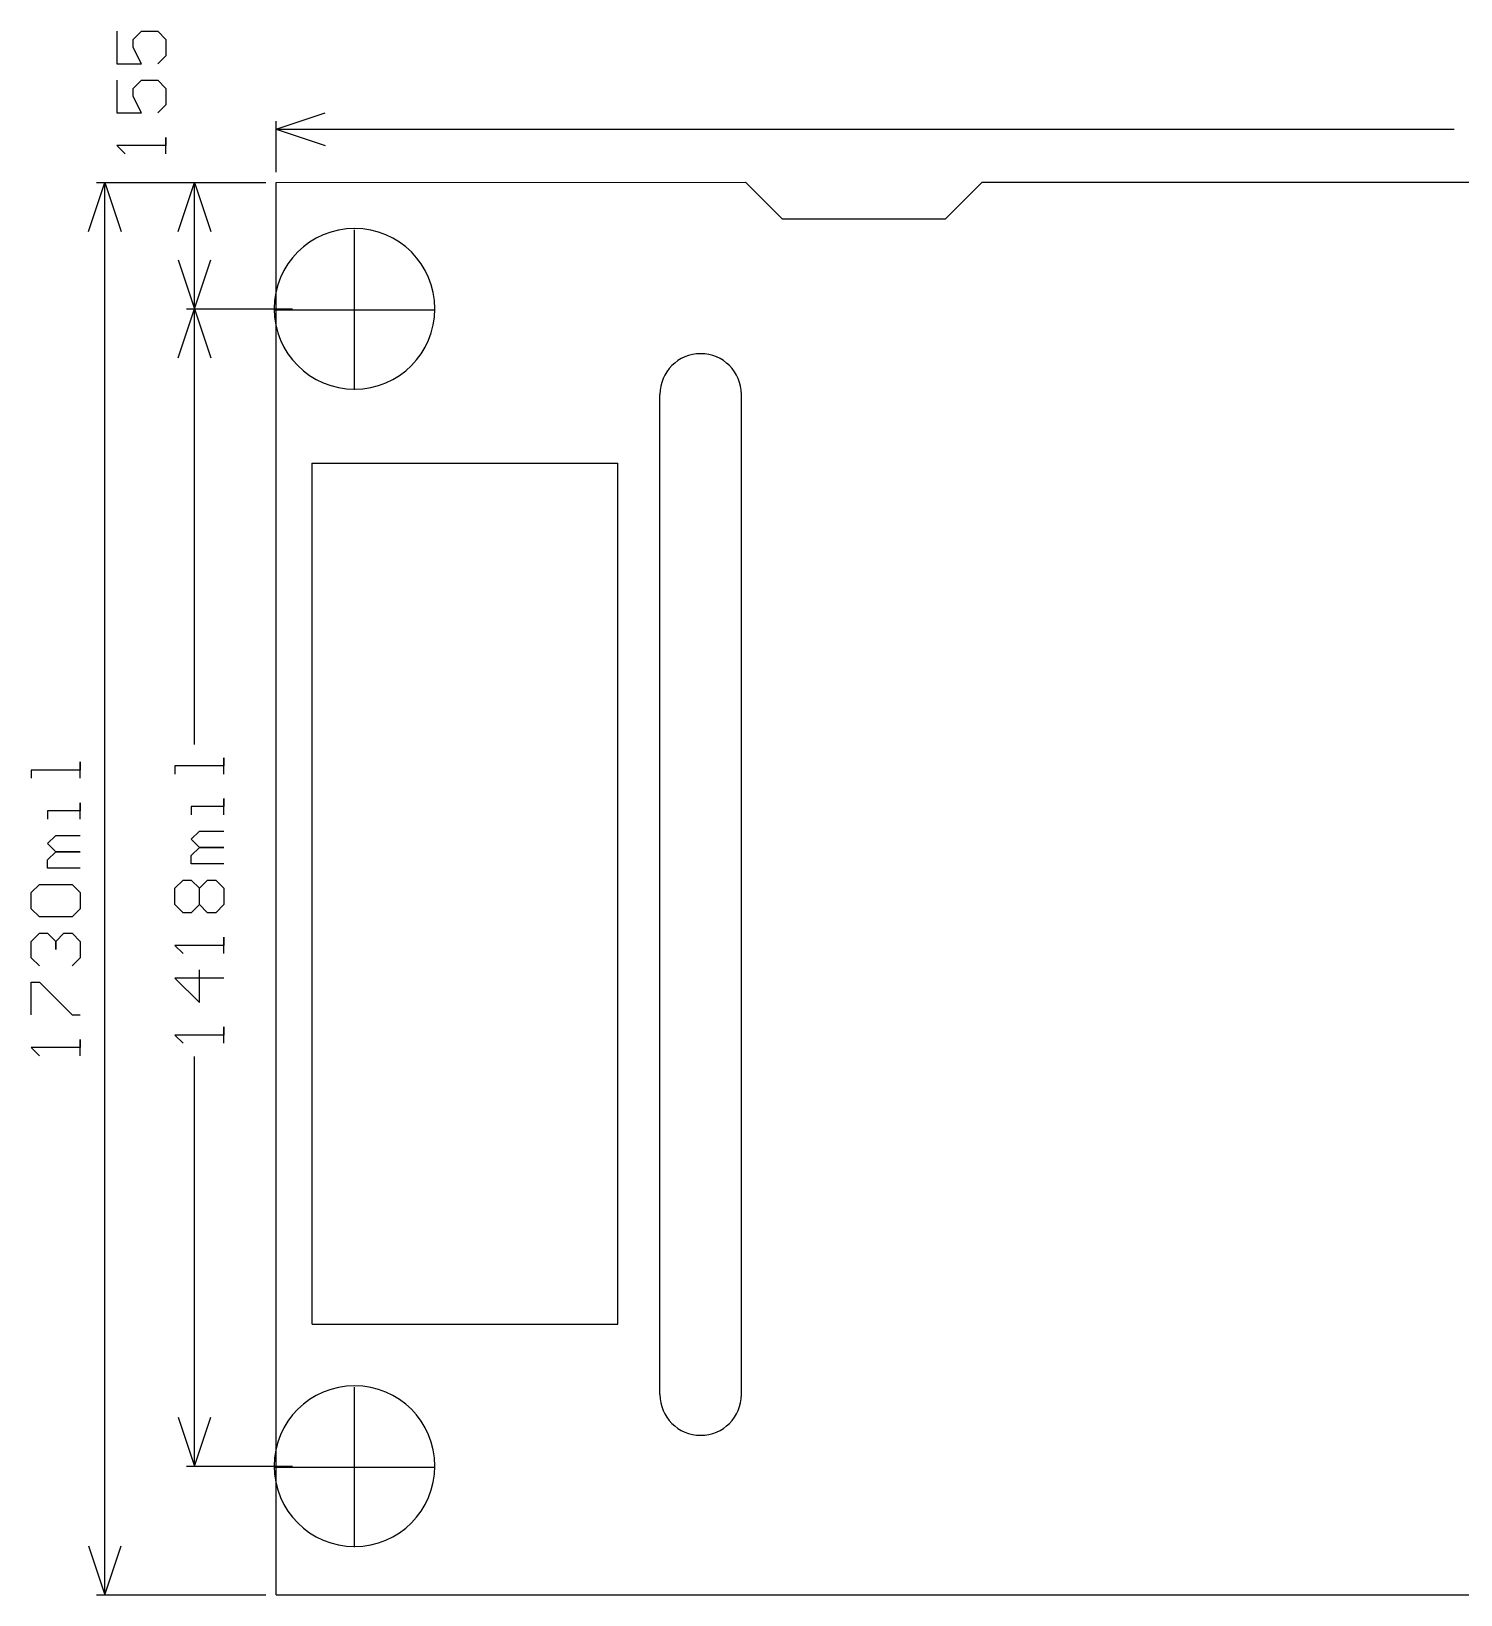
# Model space of a CAD drawing. Extents: x -0.3 to 3.87, y -0.01 to 1.92.
# Drawn here: x -0.3 to 1.451, y 0 to 1.915 of the extents above; entities that cross this region are included whole.
import ezdxf

# ---------------------------------------------------------------- set-up
doc = ezdxf.new("R2010")
doc.units = 0
doc.layers.add('gm1', color=6, linetype='CONTINUOUS')
doc.layers.add('gto', color=4, linetype='CONTINUOUS')

msp = doc.modelspace()

# ---------------------------------------------------------------- linework, layer by layer
at = {"layer": 'gm1', "color": 6}
for points in [[(-0.19498, 1.91524), (-0.19498, 1.87525), (-0.16499, 1.87525), (-0.17499, 1.89524), (-0.17499, 1.90524), (-0.16499, 1.91524), (-0.145, 1.91524), (-0.135, 1.90524), (-0.135, 1.88524), (-0.145, 1.87525)], [(-0.19498, 1.91524), (-0.19498, 1.87525), (-0.16499, 1.87525), (-0.17499, 1.89524), (-0.17499, 1.90524), (-0.16499, 1.91524), (-0.145, 1.91524), (-0.135, 1.90524), (-0.135, 1.88524), (-0.145, 1.87525)], [(-0.19498, 1.85526), (-0.19498, 1.81527), (-0.16499, 1.81527), (-0.17499, 1.83526), (-0.17499, 1.84526), (-0.16499, 1.85526), (-0.145, 1.85526), (-0.135, 1.84526), (-0.135, 1.82527), (-0.145, 1.81527)], [(-0.19498, 1.85526), (-0.19498, 1.81527), (-0.16499, 1.81527), (-0.17499, 1.83526), (-0.17499, 1.84526), (-0.16499, 1.85526), (-0.145, 1.85526), (-0.135, 1.84526), (-0.135, 1.82527), (-0.145, 1.81527)], [(0, 1.79528), (0.06, 1.81528)], [(0, 1.79528), (0.06, 1.81528)], [(0, 1.7425), (0, 1.80528)], [(0, 1.7425), (0, 1.80528)], [(-0.135, 1.76528), (-0.135, 1.78528), (-0.135, 1.77528), (-0.19498, 1.77528), (-0.18498, 1.76528)], [(-0.135, 1.76528), (-0.135, 1.78528), (-0.135, 1.77528), (-0.19498, 1.77528), (-0.18498, 1.76528)], [(0, 1.79528), (1.44306, 1.79528)], [(0, 1.79528), (0.06, 1.77528)], [(0, 1.79528), (1.44306, 1.79528)], [(0, 1.79528), (0.06, 1.77528)], [(-0.23, 1.67), (-0.21, 1.73), (-0.19, 1.67)], [(-0.23, 1.67), (-0.21, 1.73), (-0.19, 1.67)], [(-0.22, 1.73), (-0.0125, 1.73)], [(-0.22, 1.73), (-0.0125, 1.73)], [(-0.21, 0), (-0.21, 0.865), (-0.21, 1.73)], [(-0.21, 0), (-0.21, 0.865), (-0.21, 1.73)], [(-0.12, 1.67), (-0.1, 1.73), (-0.08, 1.67)], [(-0.12, 1.67), (-0.1, 1.73), (-0.08, 1.67)], [(-0.11, 1.73), (-0.0125, 1.73)], [(-0.11, 1.73), (-0.0125, 1.73)], [(-0.1, 1.57528), (-0.1, 1.65264), (-0.1, 1.73)], [(-0.1, 1.57528), (-0.1, 1.65264), (-0.1, 1.73)], [(0, 1.73), (0.575, 1.73028)], [(0, 1.73), (0.575, 1.73028)], [(0, 0), (0, 1.73)], [(0, 0), (0, 1.73)], [(0.575, 1.73028), (0.62, 1.68528)], [(0.575, 1.73028), (0.62, 1.68528)], [(0.62, 1.68528), (0.82, 1.68528), (0.865, 1.73028), (3.32, 1.73028)], [(0.62, 1.68528), (0.82, 1.68528), (0.865, 1.73028), (3.32, 1.73028)], [(-0.12, 1.63528), (-0.1, 1.57528)], [(-0.12, 1.63528), (-0.1, 1.57528)], [(-0.1, 1.57528), (-0.08, 1.63528)], [(-0.1, 1.57528), (-0.08, 1.63528)], [(-0.12, 1.51528), (-0.1, 1.57528), (-0.08, 1.51528)], [(-0.12, 1.51528), (-0.1, 1.57528), (-0.08, 1.51528)], [(-0.11, 1.57528), (0.02007, 1.57528)], [(-0.11, 1.57528), (0.02007, 1.57528)], [(-0.11, 1.57528), (0.02007, 1.57528)], [(-0.11, 1.57528), (0.02007, 1.57528)], [(-0.1, 1.04137), (-0.1, 1.57528)], [(-0.1, 1.04137), (-0.1, 1.57528)], [(0.47, 0.24528), (0.47, 1.47028)], [(0.47, 0.24528), (0.47, 1.47028)], [(0.57, 0.24528), (0.57, 1.47028)], [(0.57, 0.24528), (0.57, 1.47028)], [(-0.24, 1.00017), (-0.24, 1.02017), (-0.24, 1.01017), (-0.29998, 1.01017), (-0.29998, 1.00017)], [(-0.24, 1.00017), (-0.24, 1.02017), (-0.24, 1.01017), (-0.29998, 1.01017), (-0.29998, 1.00017)], [(-0.06401, 1.00538), (-0.06401, 1.02537), (-0.06401, 1.01537), (-0.12399, 1.01537), (-0.12399, 1.00538)], [(-0.06401, 1.00538), (-0.06401, 1.02537), (-0.06401, 1.01537), (-0.12399, 1.01537), (-0.12399, 1.00538)], [(-0.24, 0.95019), (-0.24, 0.97018), (-0.24, 0.96019), (-0.27999, 0.96019), (-0.27999, 0.95019)], [(-0.24, 0.95019), (-0.24, 0.97018), (-0.24, 0.96019), (-0.27999, 0.96019), (-0.27999, 0.95019)], [(-0.06401, 0.95539), (-0.06401, 0.97539), (-0.06401, 0.96539), (-0.104, 0.96539), (-0.104, 0.95539)], [(-0.06401, 0.95539), (-0.06401, 0.97539), (-0.06401, 0.96539), (-0.104, 0.96539), (-0.104, 0.95539)], [(-0.24, 0.89021), (-0.27999, 0.89021), (-0.27999, 0.90021), (-0.26999, 0.9102), (-0.24, 0.9102), (-0.26999, 0.9102), (-0.27999, 0.9202), (-0.26999, 0.9302), (-0.24, 0.9302)], [(-0.24, 0.89021), (-0.27999, 0.89021), (-0.27999, 0.90021), (-0.26999, 0.9102), (-0.24, 0.9102), (-0.26999, 0.9102), (-0.27999, 0.9202), (-0.26999, 0.9302), (-0.24, 0.9302)], [(-0.06401, 0.89541), (-0.104, 0.89541), (-0.104, 0.90541), (-0.094, 0.9154), (-0.06401, 0.9154), (-0.094, 0.9154), (-0.104, 0.9254), (-0.094, 0.9354), (-0.06401, 0.9354)], [(-0.06401, 0.89541), (-0.104, 0.89541), (-0.104, 0.90541), (-0.094, 0.9154), (-0.06401, 0.9154), (-0.094, 0.9154), (-0.104, 0.9254), (-0.094, 0.9354), (-0.06401, 0.9354)], [(-0.28998, 0.83023), (-0.29998, 0.84023), (-0.29998, 0.86022), (-0.28998, 0.87022), (-0.25, 0.87022), (-0.24, 0.86022), (-0.24, 0.84023), (-0.25, 0.83023), (-0.28998, 0.83023)], [(-0.28998, 0.83023), (-0.29998, 0.84023), (-0.29998, 0.86022), (-0.28998, 0.87022), (-0.25, 0.87022), (-0.24, 0.86022), (-0.24, 0.84023), (-0.25, 0.83023), (-0.28998, 0.83023)], [(-0.11399, 0.83543), (-0.12399, 0.84543), (-0.12399, 0.86542), (-0.11399, 0.87542), (-0.104, 0.87542), (-0.094, 0.86542), (-0.084, 0.87542), (-0.07401, 0.87542), (-0.06401, 0.86542), (-0.06401, 0.84543), (-0.07401, 0.83543), (-0.084, 0.83543), (-0.094, 0.84543), (-0.104, 0.83543), (-0.11399, 0.83543)], [(-0.11399, 0.83543), (-0.12399, 0.84543), (-0.12399, 0.86542), (-0.11399, 0.87542), (-0.104, 0.87542), (-0.094, 0.86542), (-0.084, 0.87542), (-0.07401, 0.87542), (-0.06401, 0.86542), (-0.06401, 0.84543), (-0.07401, 0.83543), (-0.084, 0.83543), (-0.094, 0.84543), (-0.104, 0.83543), (-0.11399, 0.83543)], [(-0.094, 0.84543), (-0.094, 0.86542)], [(-0.094, 0.84543), (-0.094, 0.86542)], [(-0.28998, 0.77025), (-0.29998, 0.78025), (-0.29998, 0.80024), (-0.28998, 0.81024), (-0.27999, 0.81024), (-0.26999, 0.80024), (-0.26999, 0.79024), (-0.26999, 0.80024), (-0.25999, 0.81024), (-0.25, 0.81024), (-0.24, 0.80024), (-0.24, 0.78025), (-0.25, 0.77025)], [(-0.28998, 0.77025), (-0.29998, 0.78025), (-0.29998, 0.80024), (-0.28998, 0.81024), (-0.27999, 0.81024), (-0.26999, 0.80024), (-0.26999, 0.79024), (-0.26999, 0.80024), (-0.25999, 0.81024), (-0.25, 0.81024), (-0.24, 0.80024), (-0.24, 0.78025), (-0.25, 0.77025)], [(-0.06401, 0.78545), (-0.06401, 0.80544), (-0.06401, 0.79544), (-0.12399, 0.79544), (-0.11399, 0.78545)], [(-0.06401, 0.78545), (-0.06401, 0.80544), (-0.06401, 0.79544), (-0.12399, 0.79544), (-0.11399, 0.78545)], [(-0.29998, 0.71027), (-0.29998, 0.75025), (-0.28998, 0.75025), (-0.25, 0.71027), (-0.24, 0.71027)], [(-0.29998, 0.71027), (-0.29998, 0.75025), (-0.28998, 0.75025), (-0.25, 0.71027), (-0.24, 0.71027)], [(-0.06401, 0.75546), (-0.12399, 0.75546), (-0.094, 0.72547), (-0.094, 0.76545)], [(-0.06401, 0.75546), (-0.12399, 0.75546), (-0.094, 0.72547), (-0.094, 0.76545)], [(-0.06401, 0.67548), (-0.06401, 0.69548), (-0.06401, 0.68548), (-0.12399, 0.68548), (-0.11399, 0.67548)], [(-0.06401, 0.67548), (-0.06401, 0.69548), (-0.06401, 0.68548), (-0.12399, 0.68548), (-0.11399, 0.67548)], [(-0.24, 0.66028), (-0.24, 0.68028), (-0.24, 0.67028), (-0.29998, 0.67028), (-0.28998, 0.66028)], [(-0.24, 0.66028), (-0.24, 0.68028), (-0.24, 0.67028), (-0.29998, 0.67028), (-0.28998, 0.66028)], [(-0.1, 0.15757), (-0.1, 0.65948)], [(-0.1, 0.15757), (-0.1, 0.65948)], [(-0.12, 0.21757), (-0.1, 0.15757)], [(-0.12, 0.21757), (-0.1, 0.15757)], [(-0.1, 0.15757), (-0.08, 0.21757)], [(-0.1, 0.15757), (-0.08, 0.21757)], [(-0.11, 0.15757), (0.02007, 0.15757)], [(-0.11, 0.15757), (0.02007, 0.15757)], [(-0.23, 0.06), (-0.21, 0)], [(-0.23, 0.06), (-0.21, 0)], [(-0.21, 0), (-0.19, 0.06)], [(-0.21, 0), (-0.19, 0.06)], [(-0.22, 0), (-0.0125, 0)], [(-0.22, 0), (-0.0125, 0)], [(0, 0), (3.3155, 0)], [(0, 0), (3.3155, 0)]]:
    msp.add_lwpolyline(points, dxfattribs=at)
for points in [[(0.57, 1.47028), (0.57, 1.47028), (0.57, 1.47028, 1), (0.47, 1.47028), (0.47, 1.47028)], [(0.57, 1.47028), (0.57, 1.47028), (0.57, 1.47028, 1), (0.47, 1.47028), (0.47, 1.47028)], [(0.47, 0.24528), (0.47, 0.24528), (0.47, 0.24528, 1), (0.57, 0.24528), (0.57, 0.24528)], [(0.47, 0.24528), (0.47, 0.24528), (0.47, 0.24528, 1), (0.57, 0.24528), (0.57, 0.24528)]]:
    msp.add_lwpolyline(points, format="xyb", dxfattribs=at)
at = {"layer": 'gto', "color": 4}
for points in [[(-0.19498, 1.91524), (-0.19498, 1.87525), (-0.16499, 1.87525), (-0.17499, 1.89524), (-0.17499, 1.90524), (-0.16499, 1.91524), (-0.145, 1.91524), (-0.135, 1.90524), (-0.135, 1.88524), (-0.145, 1.87525)], [(-0.19498, 1.85526), (-0.19498, 1.81527), (-0.16499, 1.81527), (-0.17499, 1.83526), (-0.17499, 1.84526), (-0.16499, 1.85526), (-0.145, 1.85526), (-0.135, 1.84526), (-0.135, 1.82527), (-0.145, 1.81527)], [(0, 1.79528), (0.06, 1.81528)], [(0, 1.7425), (0, 1.80528)], [(-0.135, 1.76528), (-0.135, 1.78528), (-0.135, 1.77528), (-0.19498, 1.77528), (-0.18498, 1.76528)], [(0, 1.79528), (1.44306, 1.79528)], [(0, 1.79528), (0.06, 1.77528)], [(-0.23, 1.67), (-0.21, 1.73), (-0.19, 1.67)], [(-0.22, 1.73), (-0.0125, 1.73)], [(-0.21, 0), (-0.21, 0.865), (-0.21, 1.73)], [(-0.12, 1.67), (-0.1, 1.73), (-0.08, 1.67)], [(-0.11, 1.73), (-0.0125, 1.73)], [(-0.1, 1.57528), (-0.1, 1.65264), (-0.1, 1.73)], [(0, 1.73), (0.575, 1.73028)], [(0, 0), (0, 1.73)], [(0.575, 1.73028), (0.62, 1.68528)], [(0.62, 1.68528), (0.82, 1.68528), (0.865, 1.73028), (3.32, 1.73028)], [(0.09606, 1.47594), (0.09606, 1.57528), (0.09606, 1.67206)], [(-0.12, 1.63528), (-0.1, 1.57528)], [(-0.1, 1.57528), (-0.08, 1.63528)], [(-0.12, 1.51528), (-0.1, 1.57528), (-0.08, 1.51528)], [(-0.11, 1.57528), (0.02007, 1.57528)], [(-0.11, 1.57528), (0.02007, 1.57528)], [(-0.1, 1.04137), (-0.1, 1.57528)], [(-0.002, 1.574), (0.1932, 1.574)], [(0.47, 0.24528), (0.47, 1.47028)], [(0.57, 0.24528), (0.57, 1.47028)], [(0.04353, 1.38628), (0.41853, 1.38628)], [(0.044, 0.33128), (0.044, 1.38628)], [(0.41853, 0.33128), (0.41853, 1.38628)], [(-0.24, 1.00017), (-0.24, 1.02017), (-0.24, 1.01017), (-0.29998, 1.01017), (-0.29998, 1.00017)], [(-0.06401, 1.00538), (-0.06401, 1.02537), (-0.06401, 1.01537), (-0.12399, 1.01537), (-0.12399, 1.00538)], [(-0.24, 0.95019), (-0.24, 0.97018), (-0.24, 0.96019), (-0.27999, 0.96019), (-0.27999, 0.95019)], [(-0.06401, 0.95539), (-0.06401, 0.97539), (-0.06401, 0.96539), (-0.104, 0.96539), (-0.104, 0.95539)], [(-0.24, 0.89021), (-0.27999, 0.89021), (-0.27999, 0.90021), (-0.26999, 0.9102), (-0.24, 0.9102), (-0.26999, 0.9102), (-0.27999, 0.9202), (-0.26999, 0.9302), (-0.24, 0.9302)], [(-0.06401, 0.89541), (-0.104, 0.89541), (-0.104, 0.90541), (-0.094, 0.9154), (-0.06401, 0.9154), (-0.094, 0.9154), (-0.104, 0.9254), (-0.094, 0.9354), (-0.06401, 0.9354)], [(-0.28998, 0.83023), (-0.29998, 0.84023), (-0.29998, 0.86022), (-0.28998, 0.87022), (-0.25, 0.87022), (-0.24, 0.86022), (-0.24, 0.84023), (-0.25, 0.83023), (-0.28998, 0.83023)], [(-0.11399, 0.83543), (-0.12399, 0.84543), (-0.12399, 0.86542), (-0.11399, 0.87542), (-0.104, 0.87542), (-0.094, 0.86542), (-0.084, 0.87542), (-0.07401, 0.87542), (-0.06401, 0.86542), (-0.06401, 0.84543), (-0.07401, 0.83543), (-0.084, 0.83543), (-0.094, 0.84543), (-0.104, 0.83543), (-0.11399, 0.83543)], [(-0.094, 0.84543), (-0.094, 0.86542)], [(-0.28998, 0.77025), (-0.29998, 0.78025), (-0.29998, 0.80024), (-0.28998, 0.81024), (-0.27999, 0.81024), (-0.26999, 0.80024), (-0.26999, 0.79024), (-0.26999, 0.80024), (-0.25999, 0.81024), (-0.25, 0.81024), (-0.24, 0.80024), (-0.24, 0.78025), (-0.25, 0.77025)], [(-0.06401, 0.78545), (-0.06401, 0.80544), (-0.06401, 0.79544), (-0.12399, 0.79544), (-0.11399, 0.78545)], [(-0.29998, 0.71027), (-0.29998, 0.75025), (-0.28998, 0.75025), (-0.25, 0.71027), (-0.24, 0.71027)], [(-0.06401, 0.75546), (-0.12399, 0.75546), (-0.094, 0.72547), (-0.094, 0.76545)], [(-0.06401, 0.67548), (-0.06401, 0.69548), (-0.06401, 0.68548), (-0.12399, 0.68548), (-0.11399, 0.67548)], [(-0.24, 0.66028), (-0.24, 0.68028), (-0.24, 0.67028), (-0.29998, 0.67028), (-0.28998, 0.66028)], [(-0.1, 0.15757), (-0.1, 0.65948)], [(0.044, 0.33128), (0.41853, 0.33128)], [(0.09606, 0.05822), (0.09606, 0.15757), (0.09606, 0.25435)], [(-0.12, 0.21757), (-0.1, 0.15757)], [(-0.1, 0.15757), (-0.08, 0.21757)], [(-0.11, 0.15757), (0.02007, 0.15757)], [(-0.002, 0.15628), (0.1932, 0.15628)], [(-0.23, 0.06), (-0.21, 0)], [(-0.21, 0), (-0.19, 0.06)], [(-0.22, 0), (-0.0125, 0)], [(0, 0), (3.3155, 0)]]:
    msp.add_lwpolyline(points, dxfattribs=at)
for points in [[(0.19449, 1.57528), (0.19449, 1.57528), (0.19449, 1.57528, 1), (-0.00237, 1.57528), (-0.00237, 1.57528), (-0.00237, 1.57528, 1), (0.19449, 1.57528), (0.19449, 1.57528)], [(0.57, 1.47028), (0.57, 1.47028), (0.57, 1.47028, 1), (0.47, 1.47028), (0.47, 1.47028)], [(0.19449, 0.15757), (0.19449, 0.15757), (0.19449, 0.15757, 1), (-0.00237, 0.15757), (-0.00237, 0.15757), (-0.00237, 0.15757, 1), (0.19449, 0.15757), (0.19449, 0.15757)], [(0.47, 0.24528), (0.47, 0.24528), (0.47, 0.24528, 1), (0.57, 0.24528), (0.57, 0.24528)]]:
    msp.add_lwpolyline(points, format="xyb", dxfattribs=at)

doc.saveas('drawing.dxf')
